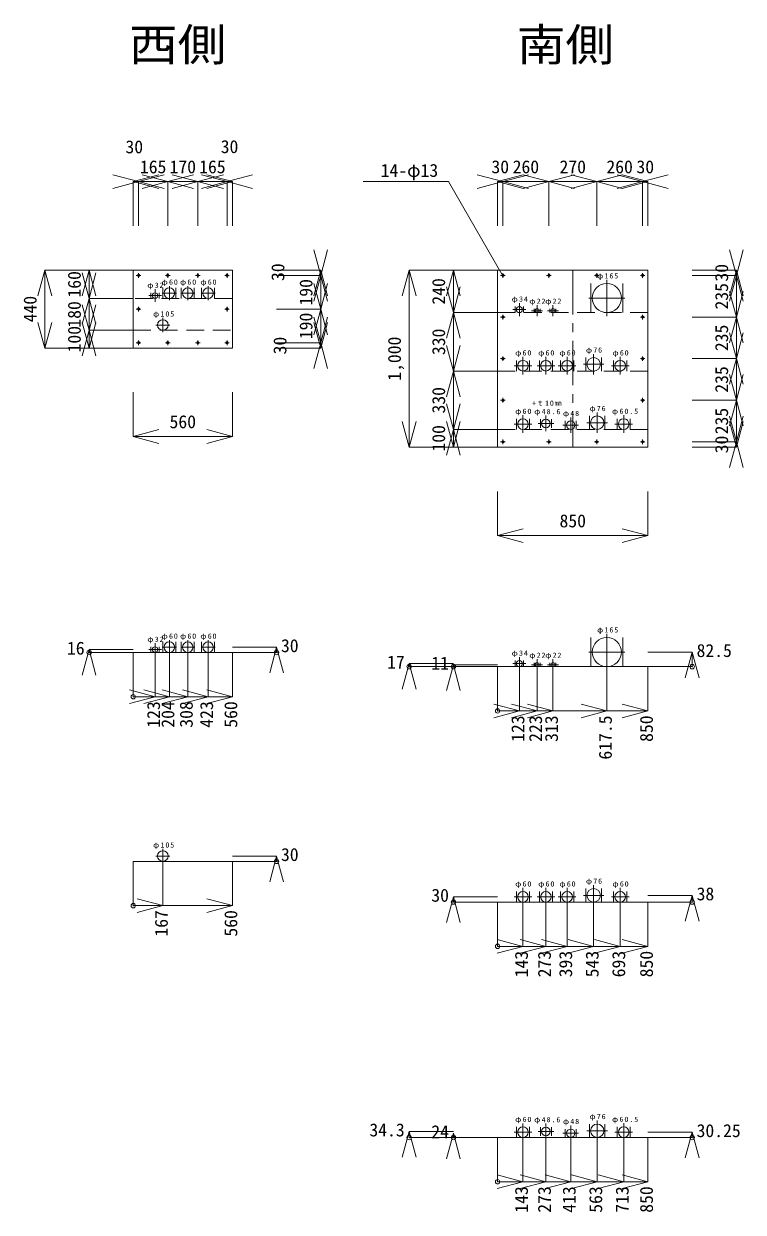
# Model space of a CAD drawing. Units: millimetres at full size, sheet at 1:50. Extents: x -29943 to 12787, y -4404 to 10657.
# Drawn here: x -15486 to -11418, y -3242 to 3471 of the extents above; entities that cross this region are included whole.
import ezdxf
from ezdxf.enums import TextEntityAlignment as Align

# ---------------------------------------------------------------- set-up
doc = ezdxf.new("R2010")
doc.units = ezdxf.units.MM
doc.header["$LTSCALE"] = 50
doc.header["$PDMODE"] = 32
doc.header["$PDSIZE"] = 25
doc.linetypes.add('CHAIN1', pattern=[8, 5, -1, 1, -1])
doc.linetypes.add('DASHED2', pattern=[3, 2, -1])
for name, color, linetype, lineweight in [('0-4_パイプ', 7, 'Continuous', 9), ('0-7_PVC\u3000PL', 4, 'CHAIN1', 9), ('0-D_PS寸法', 4, 'Continuous', 9), ('0-F_文字', 7, 'Continuous', 9)]:
    doc.layers.add(name, color=color, linetype=linetype, lineweight=lineweight)
doc.styles.add('ＭＳ ゴシック', font='')
doc.styles.get('ＭＳ ゴシック').set_extended_font_data('MS Gothic')

msp = doc.modelspace()

# ---------------------------------------------------------------- linework, layer by layer
at = {"layer": '0-4_パイプ', "color": 4, "linetype": 'CHAIN1'}
for p, q in [((-12189.46, 2024.55), (-12189.46, 1819.55)), ((-14743.96, 1971.55), (-14743.96, 1899.55)), ((-14622.96, 1949.55), (-14702.96, 1949.55)), ((-14662.96, 1989.55), (-14662.96, 1909.55)), ((-14518.96, 1949.55), (-14598.96, 1949.55)), ((-14558.96, 1989.55), (-14558.96, 1909.55)), ((-14403.96, 1949.55), (-14483.96, 1949.55)), ((-14443.96, 1989.55), (-14443.96, 1909.55)), ((-14779.96, 1935.55), (-14707.96, 1935.55)), ((-12683.96, 1893.55), (-12683.96, 1819.55)), ((-12583.96, 1881.55), (-12583.96, 1819.55)), ((-12493.96, 1881.55), (-12493.96, 1819.55)), ((-12291.96, 1922.05), (-12086.96, 1922.05)), ((-12720.96, 1856.55), (-12646.96, 1856.55)), ((-12614.96, 1850.55), (-12552.96, 1850.55)), ((-12524.96, 1850.55), (-12462.96, 1850.55)), ((-14659.96, 1769.55), (-14739.96, 1769.55)), ((-14699.96, 1809.55), (-14699.96, 1729.55)), ((-12663.96, 1589.55), (-12663.96, 1489.55)), ((-12533.96, 1589.55), (-12533.96, 1489.55)), ((-12413.96, 1589.55), (-12413.96, 1489.55)), ((-12321.96, 1547.55), (-12205.96, 1547.55)), ((-12263.96, 1605.55), (-12263.96, 1489.55)), ((-12113.96, 1589.55), (-12113.96, 1489.55)), ((-12713.96, 1539.55), (-12613.96, 1539.55)), ((-12583.96, 1539.55), (-12483.96, 1539.55)), ((-12463.96, 1539.55), (-12363.96, 1539.55)), ((-12163.96, 1539.55), (-12063.96, 1539.55)), ((-12713.96, 1209.55), (-12613.96, 1209.55)), ((-12663.96, 1259.55), (-12663.96, 1159.55)), ((-12577.96, 1213.85), (-12489.96, 1213.85)), ((-12533.96, 1257.85), (-12533.96, 1169.85)), ((-12393.96, 1247.55), (-12393.96, 1159.55)), ((-12301.96, 1217.55), (-12185.96, 1217.55)), ((-12243.96, 1275.55), (-12243.96, 1159.55)), ((-12143.96, 1209.8), (-12043.96, 1209.8)), ((-12093.96, 1259.8), (-12093.96, 1159.8)), ((-12437.96, 1203.55), (-12349.96, 1203.55)), ((-12189.46, 24.55), (-12189.46, -180.45)), ((-14779.96, -64.45), (-14707.96, -64.45)), ((-14743.96, -28.45), (-14743.96, -100.45)), ((-14622.96, -50.45), (-14702.96, -50.45)), ((-14662.96, -10.45), (-14662.96, -90.45)), ((-14518.96, -50.45), (-14598.96, -50.45)), ((-14558.96, -10.45), (-14558.96, -90.45)), ((-14403.96, -50.45), (-14483.96, -50.45)), ((-14443.96, -10.45), (-14443.96, -90.45)), ((-12683.96, -106.45), (-12683.96, -180.45)), ((-12583.96, -118.45), (-12583.96, -180.45)), ((-12493.96, -118.45), (-12493.96, -180.45)), ((-12291.96, -77.95), (-12086.96, -77.95)), ((-12720.96, -143.45), (-12646.96, -143.45)), ((-12614.96, -149.45), (-12552.96, -149.45)), ((-12524.96, -149.45), (-12462.96, -149.45)), ((-14699.96, -1190.45), (-14699.96, -1270.45)), ((-14659.96, -1230.45), (-14739.96, -1230.45)), ((-12263.96, -1394.45), (-12263.96, -1510.45)), ((-12713.96, -1460.45), (-12613.96, -1460.45)), ((-12663.96, -1410.45), (-12663.96, -1510.45)), ((-12583.96, -1460.45), (-12483.96, -1460.45)), ((-12533.96, -1410.45), (-12533.96, -1510.45)), ((-12463.96, -1460.45), (-12363.96, -1460.45)), ((-12413.96, -1410.45), (-12413.96, -1510.45)), ((-12321.96, -1452.45), (-12205.96, -1452.45)), ((-12163.96, -1460.45), (-12063.96, -1460.45)), ((-12113.96, -1410.45), (-12113.96, -1510.45)), ((-12663.96, -2740.45), (-12663.96, -2840.45)), ((-12533.96, -2742.15), (-12533.96, -2830.15)), ((-12393.96, -2752.45), (-12393.96, -2840.45)), ((-12243.96, -2724.45), (-12243.96, -2840.45)), ((-12093.96, -2740.2), (-12093.96, -2840.2)), ((-12713.96, -2790.45), (-12613.96, -2790.45)), ((-12577.96, -2786.15), (-12489.96, -2786.15)), ((-12437.96, -2796.45), (-12349.96, -2796.45)), ((-12301.96, -2782.45), (-12185.96, -2782.45)), ((-12143.96, -2790.2), (-12043.96, -2790.2))]:
    msp.add_line(p, q, dxfattribs=at)
at = {"layer": '0-4_パイプ'}
for p, q in [((-14766.96, 1951.55), (-14766.96, 1919.55)), ((-14720.96, 1951.55), (-14720.96, 1919.55)), ((-14699.96, 1979.55), (-14699.96, 1919.55)), ((-14625.96, 1979.55), (-14625.96, 1919.55)), ((-14595.96, 1979.55), (-14595.96, 1919.55)), ((-14521.96, 1979.55), (-14521.96, 1919.55)), ((-14480.96, 1979.55), (-14480.96, 1919.55)), ((-14406.96, 1979.55), (-14406.96, 1919.55)), ((-12279.46, 2004.55), (-12279.46, 1839.55)), ((-12099.46, 2004.55), (-12099.46, 1839.55)), ((-12706.96, 1873.55), (-12706.96, 1839.55)), ((-12660.96, 1873.55), (-12660.96, 1839.55)), ((-12600.96, 1861.55), (-12600.96, 1839.55)), ((-12566.96, 1861.55), (-12566.96, 1839.55)), ((-12510.96, 1861.55), (-12510.96, 1839.55)), ((-12476.96, 1861.55), (-12476.96, 1839.55)), ((-12700.96, 1569.55), (-12700.96, 1509.55)), ((-12626.96, 1569.55), (-12626.96, 1509.55)), ((-12570.96, 1569.55), (-12570.96, 1509.55)), ((-12496.96, 1569.55), (-12496.96, 1509.55)), ((-12450.96, 1569.55), (-12450.96, 1509.55)), ((-12376.96, 1569.55), (-12376.96, 1509.55)), ((-12307.96, 1585.55), (-12307.96, 1509.55)), ((-12219.96, 1585.55), (-12219.96, 1509.55)), ((-12150.96, 1569.55), (-12150.96, 1509.55)), ((-12076.96, 1569.55), (-12076.96, 1509.55)), ((-12700.96, 1239.55), (-12700.96, 1179.55)), ((-12626.96, 1239.55), (-12626.96, 1179.55)), ((-12564.96, 1237.85), (-12564.96, 1189.55)), ((-12502.96, 1237.85), (-12502.96, 1189.55)), ((-12424.96, 1227.55), (-12424.96, 1179.55)), ((-12362.96, 1227.55), (-12362.96, 1179.55)), ((-12287.96, 1255.55), (-12287.96, 1179.55)), ((-12199.96, 1255.55), (-12199.96, 1179.55)), ((-12130.96, 1239.8), (-12130.96, 1179.55)), ((-12056.96, 1239.8), (-12056.96, 1179.55)), ((-12279.46, 4.55), (-12279.46, -160.45)), ((-12099.46, 4.55), (-12099.46, -160.45)), ((-14766.96, -48.45), (-14766.96, -80.45)), ((-14720.96, -48.45), (-14720.96, -80.45)), ((-14699.96, -20.45), (-14699.96, -80.45)), ((-14625.96, -20.45), (-14625.96, -80.45)), ((-14595.96, -20.45), (-14595.96, -80.45)), ((-14521.96, -20.45), (-14521.96, -80.45)), ((-14480.96, -20.45), (-14480.96, -80.45)), ((-14406.96, -20.45), (-14406.96, -80.45)), ((-12706.96, -126.45), (-12706.96, -160.45)), ((-12660.96, -126.45), (-12660.96, -160.45)), ((-12600.96, -138.45), (-12600.96, -160.45)), ((-12566.96, -138.45), (-12566.96, -160.45)), ((-12510.96, -138.45), (-12510.96, -160.45)), ((-12476.96, -138.45), (-12476.96, -160.45)), ((-12700.96, -1430.45), (-12700.96, -1490.45)), ((-12626.96, -1430.45), (-12626.96, -1490.45)), ((-12570.96, -1430.45), (-12570.96, -1490.45)), ((-12496.96, -1430.45), (-12496.96, -1490.45)), ((-12450.96, -1430.45), (-12450.96, -1490.45)), ((-12376.96, -1430.45), (-12376.96, -1490.45)), ((-12307.96, -1414.45), (-12307.96, -1490.45)), ((-12219.96, -1414.45), (-12219.96, -1490.45)), ((-12150.96, -1430.45), (-12150.96, -1490.45)), ((-12076.96, -1430.45), (-12076.96, -1490.45)), ((-12287.96, -2744.45), (-12287.96, -2820.45)), ((-12199.96, -2744.45), (-12199.96, -2820.45)), ((-12700.96, -2760.45), (-12700.96, -2820.45)), ((-12626.96, -2760.45), (-12626.96, -2820.45)), ((-12564.96, -2762.15), (-12564.96, -2810.45)), ((-12502.96, -2762.15), (-12502.96, -2810.45)), ((-12424.96, -2772.45), (-12424.96, -2820.45)), ((-12362.96, -2772.45), (-12362.96, -2820.45)), ((-12130.96, -2760.2), (-12130.96, -2820.45)), ((-12056.96, -2760.2), (-12056.96, -2820.45))]:
    msp.add_line(p, q, dxfattribs=at)
at = {"layer": '0-4_パイプ', "color": 3}
for centre, radius in [((-14743.96, 1935.55), 16), ((-14662.96, 1949.55), 30), ((-14558.96, 1949.55), 30), ((-14443.96, 1949.55), 30), ((-12189.46, 1922.05), 82.5), ((-12683.96, 1856.55), 17), ((-12583.96, 1850.55), 11), ((-12493.96, 1850.55), 11), ((-14699.96, 1769.55), 30), ((-12663.96, 1539.55), 30), ((-12533.96, 1539.55), 30), ((-12413.96, 1539.55), 30), ((-12263.96, 1547.55), 38), ((-12113.96, 1539.55), 30), ((-12663.96, 1209.55), 30), ((-12533.96, 1213.85), 24.3), ((-12393.96, 1203.55), 24), ((-12243.96, 1217.55), 38), ((-12093.96, 1209.8), 30.25), ((-12189.46, -77.95), 82.5), ((-14743.96, -64.45), 16), ((-14662.96, -50.45), 30), ((-14558.96, -50.45), 30), ((-14443.96, -50.45), 30), ((-12683.96, -143.45), 17), ((-12583.96, -149.45), 11), ((-12493.96, -149.45), 11), ((-14699.96, -1230.45), 30), ((-12663.96, -1460.45), 30), ((-12533.96, -1460.45), 30), ((-12413.96, -1460.45), 30), ((-12263.96, -1452.45), 38), ((-12113.96, -1460.45), 30), ((-12243.96, -2782.45), 38), ((-12663.96, -2790.45), 30), ((-12533.96, -2786.15), 24.3), ((-12393.96, -2796.45), 24), ((-12093.96, -2790.2), 30.25)]:
    msp.add_circle(centre, radius, dxfattribs=at)
at = {"layer": '0-7_PVC\u3000PL', "color": 3, "linetype": 'Continuous'}
for p, q in [((-14306.96, 2079.55), (-14866.96, 2079.55)), ((-14306.96, 2079.55), (-14306.96, 1639.55)), ((-12806.96, 2079.55), (-12806.96, 1079.55)), ((-12806.96, 2079.55), (-11956.96, 2079.55)), ((-11956.96, 1079.55), (-11956.96, 2079.55)), ((-12806.96, 1079.55), (-11956.96, 1079.55))]:
    msp.add_line(p, q, dxfattribs=at)
at = {"layer": '0-7_PVC\u3000PL'}
for p, q in [((-14849.96, 2049.55), (-14823.96, 2049.55)), ((-14836.96, 2062.55), (-14836.96, 2036.55)), ((-14684.96, 2049.55), (-14658.96, 2049.55)), ((-14671.96, 2062.55), (-14671.96, 2036.55)), ((-14488.96, 2049.55), (-14514.96, 2049.55)), ((-14501.96, 2062.55), (-14501.96, 2036.55)), ((-14323.96, 2049.55), (-14349.96, 2049.55)), ((-14336.96, 2062.55), (-14336.96, 2036.55)), ((-12789.96, 2049.55), (-12763.96, 2049.55)), ((-12776.96, 2062.55), (-12776.96, 2036.55)), ((-12529.96, 2049.55), (-12503.96, 2049.55)), ((-12516.96, 2062.55), (-12516.96, 2036.55)), ((-12233.96, 2049.55), (-12259.96, 2049.55)), ((-12246.96, 2062.55), (-12246.96, 2036.55)), ((-11973.96, 2049.55), (-11999.96, 2049.55)), ((-11986.96, 2062.55), (-11986.96, 2036.55)), ((-14849.96, 1859.55), (-14823.96, 1859.55)), ((-14836.96, 1846.55), (-14836.96, 1872.55)), ((-14323.96, 1859.55), (-14349.96, 1859.55)), ((-14336.96, 1846.55), (-14336.96, 1872.55)), ((-12789.96, 1814.55), (-12763.96, 1814.55)), ((-12776.96, 1827.55), (-12776.96, 1801.55)), ((-11973.96, 1814.55), (-11999.96, 1814.55)), ((-11986.96, 1827.55), (-11986.96, 1801.55)), ((-14836.96, 1656.55), (-14836.96, 1682.55)), ((-14671.96, 1656.55), (-14671.96, 1682.55)), ((-14501.96, 1656.55), (-14501.96, 1682.55)), ((-14336.96, 1656.55), (-14336.96, 1682.55)), ((-14849.96, 1669.55), (-14823.96, 1669.55)), ((-14684.96, 1669.55), (-14658.96, 1669.55)), ((-14488.96, 1669.55), (-14514.96, 1669.55)), ((-14323.96, 1669.55), (-14349.96, 1669.55)), ((-12789.96, 1579.55), (-12763.96, 1579.55)), ((-12776.96, 1592.55), (-12776.96, 1566.55)), ((-11973.96, 1579.55), (-11999.96, 1579.55)), ((-11986.96, 1592.55), (-11986.96, 1566.55)), ((-12789.96, 1344.55), (-12763.96, 1344.55)), ((-12776.96, 1357.55), (-12776.96, 1331.55)), ((-11973.96, 1344.55), (-11999.96, 1344.55)), ((-11986.96, 1357.55), (-11986.96, 1331.55)), ((-12789.96, 1109.55), (-12763.96, 1109.55)), ((-12776.96, 1096.55), (-12776.96, 1122.55)), ((-12529.96, 1109.55), (-12503.96, 1109.55)), ((-12516.96, 1096.55), (-12516.96, 1122.55)), ((-12233.96, 1109.55), (-12259.96, 1109.55)), ((-12246.96, 1096.55), (-12246.96, 1122.55)), ((-11973.96, 1109.55), (-11999.96, 1109.55)), ((-11986.96, 1096.55), (-11986.96, 1122.55))]:
    msp.add_line(p, q, dxfattribs=at)
at = {"layer": '0-7_PVC\u3000PL', "color": 3, "linetype": 'DASHED2'}
for p, q in [((-14306.96, 1919.55), (-14866.96, 1919.55)), ((-12806.96, 1839.55), (-11956.96, 1839.55)), ((-14866.96, 1739.55), (-14306.96, 1739.55)), ((-12806.96, 1509.55), (-11956.96, 1509.55)), ((-12806.96, 1179.55), (-11956.96, 1179.55))]:
    msp.add_line(p, q, dxfattribs=at)
at = {"layer": '0-7_PVC\u3000PL', "color": 7, "linetype": 'Continuous'}
for p, q in [((-14866.96, -80.45), (-14306.96, -80.45)), ((-12806.96, -160.45), (-11956.96, -160.45)), ((-14866.96, -1260.45), (-14306.96, -1260.45)), ((-12806.96, -1490.45), (-11956.96, -1490.45)), ((-12806.96, -2820.45), (-11956.96, -2820.45))]:
    msp.add_line(p, q, dxfattribs=at)
at = {"layer": '0-7_PVC\u3000PL', "color": 3, "linetype": 'Continuous'}
msp.add_lwpolyline([(-14866.96, 2079.55), (-14866.96, 1639.55), (-14306.96, 1639.55)], dxfattribs=at)
for centre in [(-14836.96, 2049.55), (-14671.96, 2049.55), (-14501.96, 2049.55), (-14336.96, 2049.55), (-12776.96, 2049.55), (-12516.96, 2049.55), (-12246.96, 2049.55), (-11986.96, 2049.55), (-14836.96, 1859.55), (-14336.96, 1859.55), (-12776.96, 1814.55), (-11986.96, 1814.55), (-14836.96, 1669.55), (-14671.96, 1669.55), (-14501.96, 1669.55), (-14336.96, 1669.55), (-12776.96, 1579.55), (-11986.96, 1579.55), (-12776.96, 1344.55), (-11986.96, 1344.55), (-12776.96, 1109.55), (-12516.96, 1109.55), (-12246.96, 1109.55), (-11986.96, 1109.55)]:
    msp.add_circle(centre, 6.5, dxfattribs=at)
at = {"layer": '0-D_PS寸法'}
for p, q in [((-14836.96, 2579.55), (-14981.85, 2618.37)), ((-14866.96, 2579.55), (-14722.07, 2618.37)), ((-14836.96, 2579.55), (-14692.07, 2618.37)), ((-14671.96, 2579.55), (-14816.85, 2618.37)), ((-14671.96, 2579.55), (-14527.07, 2618.37)), ((-14501.96, 2579.55), (-14646.85, 2618.37)), ((-14501.96, 2579.55), (-14357.07, 2618.37)), ((-14336.96, 2579.55), (-14481.85, 2618.37)), ((-14306.96, 2579.55), (-14451.85, 2618.37)), ((-14336.96, 2579.55), (-14192.07, 2618.37)), ((-12776.96, 2579.55), (-12921.85, 2618.37)), ((-12806.96, 2579.55), (-12662.07, 2618.37)), ((-12776.96, 2579.55), (-12632.07, 2618.37)), ((-12516.96, 2579.55), (-12661.85, 2618.37)), ((-12516.96, 2579.55), (-12372.07, 2618.37)), ((-12246.96, 2579.55), (-12391.85, 2618.37)), ((-12246.96, 2579.55), (-12102.07, 2618.37)), ((-11986.96, 2579.55), (-12131.85, 2618.37)), ((-11956.96, 2579.55), (-12101.85, 2618.37)), ((-11986.96, 2579.55), (-11842.07, 2618.37)), ((-14836.96, 2579.55), (-14981.85, 2540.73)), ((-14866.96, 2579.55), (-14836.96, 2579.55)), ((-14866.96, 2579.55), (-14722.07, 2540.73)), ((-14866.96, 2579.55), (-14866.96, 2329.55)), ((-14836.96, 2579.55), (-14836.96, 2329.55)), ((-14836.96, 2579.55), (-14671.96, 2579.55)), ((-14836.96, 2579.55), (-14692.07, 2540.73)), ((-14671.96, 2579.55), (-14816.85, 2540.73)), ((-14671.96, 2579.55), (-14671.96, 2329.55)), ((-14671.96, 2579.55), (-14501.96, 2579.55)), ((-14671.96, 2579.55), (-14527.07, 2540.73)), ((-14501.96, 2579.55), (-14646.85, 2540.73)), ((-14501.96, 2579.55), (-14501.96, 2329.55)), ((-14501.96, 2579.55), (-14336.96, 2579.55)), ((-14501.96, 2579.55), (-14357.07, 2540.73)), ((-14336.96, 2579.55), (-14481.85, 2540.73)), ((-14306.96, 2579.55), (-14451.85, 2540.73)), ((-14336.96, 2579.55), (-14336.96, 2329.55)), ((-14336.96, 2579.55), (-14306.96, 2579.55)), ((-14336.96, 2579.55), (-14192.07, 2540.73)), ((-14306.96, 2579.55), (-14306.96, 2329.55)), ((-13084.35, 2579.55), (-13567.2, 2579.55)), ((-12782.25, 2056.3), (-13084.35, 2579.55)), ((-12776.96, 2579.55), (-12921.85, 2540.73)), ((-12806.96, 2579.55), (-12776.96, 2579.55)), ((-12806.96, 2579.55), (-12662.07, 2540.73)), ((-12806.96, 2579.55), (-12806.96, 2329.55)), ((-12776.96, 2579.55), (-12776.96, 2329.55)), ((-12776.96, 2579.55), (-12516.96, 2579.55)), ((-12776.96, 2579.55), (-12632.07, 2540.73)), ((-12516.96, 2579.55), (-12661.85, 2540.73)), ((-12516.96, 2579.55), (-12516.96, 2329.55)), ((-12516.96, 2579.55), (-12246.96, 2579.55)), ((-12516.96, 2579.55), (-12372.07, 2540.73)), ((-12246.96, 2579.55), (-12391.85, 2540.73)), ((-12246.96, 2579.55), (-12246.96, 2329.55)), ((-12246.96, 2579.55), (-11986.96, 2579.55)), ((-12246.96, 2579.55), (-12102.07, 2540.73)), ((-11986.96, 2579.55), (-12131.85, 2540.73)), ((-11956.96, 2579.55), (-12101.85, 2540.73)), ((-11986.96, 2579.55), (-11986.96, 2329.55)), ((-11986.96, 2579.55), (-11956.96, 2579.55)), ((-11986.96, 2579.55), (-11842.07, 2540.73)), ((-11956.96, 2579.55), (-11956.96, 2329.55)), ((-13806.96, 2049.55), (-13845.79, 2194.44)), ((-13806.96, 2049.55), (-13768.14, 2194.44)), ((-11456.96, 2049.55), (-11495.79, 2194.44)), ((-11456.96, 2049.55), (-11418.14, 2194.44)), ((-15366.96, 2079.55), (-15405.79, 1934.66)), ((-15366.96, 1639.55), (-15366.96, 2079.55)), ((-15366.96, 2079.55), (-15328.14, 1934.66)), ((-15366.96, 2079.55), (-15116.96, 2079.55)), ((-15116.96, 2079.55), (-15155.79, 1934.66)), ((-15116.96, 1919.55), (-15155.79, 2064.44)), ((-15116.96, 1919.55), (-15116.96, 2079.55)), ((-15116.96, 2079.55), (-15078.14, 1934.66)), ((-15116.96, 2079.55), (-14866.96, 2079.55)), ((-15116.96, 1919.55), (-15078.14, 2064.44)), ((-13806.96, 2079.55), (-14056.96, 2079.55)), ((-13806.96, 2049.55), (-14056.96, 2049.55)), ((-13806.96, 2079.55), (-13845.79, 1934.66)), ((-13806.96, 2049.55), (-13845.79, 1904.66)), ((-13806.96, 2049.55), (-13806.96, 2079.55)), ((-13806.96, 2079.55), (-13768.14, 1934.66)), ((-13806.96, 1859.55), (-13806.96, 2049.55)), ((-13806.96, 2049.55), (-13768.14, 1904.66)), ((-13306.96, 2079.55), (-13345.79, 1934.66)), ((-13306.96, 2079.55), (-13306.96, 1079.55)), ((-13306.96, 2079.55), (-13268.14, 1934.66)), ((-13306.96, 2079.55), (-13056.96, 2079.55)), ((-13056.96, 2079.55), (-13095.79, 1934.66)), ((-13056.96, 1839.55), (-13056.96, 2079.55)), ((-13056.96, 2079.55), (-13018.14, 1934.66)), ((-13056.96, 2079.55), (-12806.96, 2079.55)), ((-11456.96, 2079.55), (-11706.96, 2079.55)), ((-11456.96, 2049.55), (-11706.96, 2049.55)), ((-11456.96, 2079.55), (-11495.79, 1934.66)), ((-11456.96, 2049.55), (-11495.79, 1904.66)), ((-11456.96, 2049.55), (-11456.96, 2079.55)), ((-11456.96, 2079.55), (-11418.14, 1934.66)), ((-11456.96, 1814.55), (-11456.96, 2049.55)), ((-11456.96, 2049.55), (-11418.14, 1904.66)), ((-13806.96, 1859.55), (-13845.79, 2004.44)), ((-13806.96, 1859.55), (-13768.14, 2004.44)), ((-13056.96, 1839.55), (-13095.79, 1984.44)), ((-13056.96, 1839.55), (-13018.14, 1984.44)), ((-11456.96, 1814.55), (-11495.79, 1959.44)), ((-11456.96, 1814.55), (-11418.14, 1959.44)), ((-15116.96, 1919.55), (-15155.79, 1774.66)), ((-15116.96, 1739.55), (-15155.79, 1884.44)), ((-15116.96, 1739.55), (-15116.96, 1919.55)), ((-15116.96, 1919.55), (-15078.14, 1774.66)), ((-15116.96, 1919.55), (-14866.96, 1919.55)), ((-15116.96, 1739.55), (-15078.14, 1884.44)), ((-13806.96, 1859.55), (-14056.96, 1859.55)), ((-13806.96, 1859.55), (-13845.79, 1714.66)), ((-13806.96, 1669.55), (-13845.79, 1814.44)), ((-13806.96, 1669.55), (-13806.96, 1859.55)), ((-13806.96, 1859.55), (-13768.14, 1714.66)), ((-13806.96, 1669.55), (-13768.14, 1814.44)), ((-13056.96, 1839.55), (-13095.79, 1694.66)), ((-13056.96, 1509.55), (-13056.96, 1839.55)), ((-13056.96, 1839.55), (-13018.14, 1694.66)), ((-13056.96, 1839.55), (-12806.96, 1839.55)), ((-11456.96, 1814.55), (-11706.96, 1814.55)), ((-11456.96, 1814.55), (-11495.79, 1669.66)), ((-11456.96, 1579.55), (-11456.96, 1814.55)), ((-11456.96, 1814.55), (-11418.14, 1669.66)), ((-15366.96, 1639.55), (-15405.79, 1784.44)), ((-15366.96, 1639.55), (-15328.14, 1784.44)), ((-15116.96, 1639.55), (-15155.79, 1784.44)), ((-15116.96, 1639.55), (-15078.14, 1784.44)), ((-13806.96, 1639.55), (-13845.79, 1784.44)), ((-13806.96, 1639.55), (-13768.14, 1784.44)), ((-15116.96, 1739.55), (-15155.79, 1594.66)), ((-15116.96, 1639.55), (-15116.96, 1739.55)), ((-15116.96, 1739.55), (-15078.14, 1594.66)), ((-15116.96, 1739.55), (-14866.96, 1739.55)), ((-11456.96, 1579.55), (-11495.79, 1724.44)), ((-11456.96, 1579.55), (-11418.14, 1724.44)), ((-15366.96, 1639.55), (-15116.96, 1639.55)), ((-15116.96, 1639.55), (-14866.96, 1639.55)), ((-13806.96, 1669.55), (-14056.96, 1669.55)), ((-13806.96, 1639.55), (-14056.96, 1639.55)), ((-13806.96, 1669.55), (-13845.79, 1524.66)), ((-13806.96, 1639.55), (-13806.96, 1669.55)), ((-13806.96, 1669.55), (-13768.14, 1524.66)), ((-13056.96, 1509.55), (-13095.79, 1654.44)), ((-13056.96, 1509.55), (-13018.14, 1654.44)), ((-11456.96, 1579.55), (-11706.96, 1579.55)), ((-11456.96, 1579.55), (-11495.79, 1434.66)), ((-11456.96, 1344.55), (-11456.96, 1579.55)), ((-11456.96, 1579.55), (-11418.14, 1434.66)), ((-13056.96, 1509.55), (-13095.79, 1364.66)), ((-13056.96, 1179.55), (-13056.96, 1509.55)), ((-13056.96, 1509.55), (-13018.14, 1364.66)), ((-13056.96, 1509.55), (-12806.96, 1509.55)), ((-11456.96, 1344.55), (-11495.79, 1489.44)), ((-11456.96, 1344.55), (-11418.14, 1489.44)), ((-14866.96, 1139.55), (-14866.96, 1389.55)), ((-14306.96, 1139.55), (-14306.96, 1389.55)), ((-11456.96, 1344.55), (-11706.96, 1344.55)), ((-11456.96, 1344.55), (-11495.79, 1199.66)), ((-11456.96, 1109.55), (-11456.96, 1344.55)), ((-11456.96, 1344.55), (-11418.14, 1199.66)), ((-13056.96, 1179.55), (-13095.79, 1324.44)), ((-13056.96, 1179.55), (-13018.14, 1324.44)), ((-13306.96, 1079.55), (-13345.79, 1224.44)), ((-13306.96, 1079.55), (-13268.14, 1224.44)), ((-13056.96, 1079.55), (-13095.79, 1224.44)), ((-13056.96, 1079.55), (-13018.14, 1224.44)), ((-11456.96, 1109.55), (-11495.79, 1254.44)), ((-11456.96, 1079.55), (-11495.79, 1224.44)), ((-11456.96, 1109.55), (-11418.14, 1254.44)), ((-11456.96, 1079.55), (-11418.14, 1224.44)), ((-14866.96, 1139.55), (-14722.07, 1178.37)), ((-14306.96, 1139.55), (-14451.85, 1178.37)), ((-13056.96, 1179.55), (-13095.79, 1034.66)), ((-13056.96, 1079.55), (-13056.96, 1179.55)), ((-13056.96, 1179.55), (-13018.14, 1034.66)), ((-13056.96, 1179.55), (-12806.96, 1179.55)), ((-14866.96, 1139.55), (-14306.96, 1139.55)), ((-14866.96, 1139.55), (-14722.07, 1100.73)), ((-14306.96, 1139.55), (-14451.85, 1100.73)), ((-13306.96, 1079.55), (-13056.96, 1079.55)), ((-13056.96, 1079.55), (-12806.96, 1079.55)), ((-11456.96, 1109.55), (-11706.96, 1109.55)), ((-11456.96, 1079.55), (-11706.96, 1079.55)), ((-11456.96, 1109.55), (-11495.79, 964.66)), ((-11456.96, 1079.55), (-11456.96, 1109.55)), ((-11456.96, 1109.55), (-11418.14, 964.66)), ((-12806.96, 579.55), (-12806.96, 829.55)), ((-11956.96, 579.55), (-11956.96, 829.55)), ((-12806.96, 579.55), (-12662.07, 618.37)), ((-11956.96, 579.55), (-12101.85, 618.37)), ((-12806.96, 579.55), (-11956.96, 579.55)), ((-12806.96, 579.55), (-12662.07, 540.73)), ((-11956.96, 579.55), (-12101.85, 540.73)), ((-15116.96, -64.45), (-15155.79, -209.34)), ((-15116.96, -80.45), (-15116.96, -64.45)), ((-15116.96, -64.45), (-15078.14, -209.34)), ((-15116.96, -64.45), (-14866.96, -64.45)), ((-14056.96, -50.45), (-14306.96, -50.45)), ((-14056.96, -50.45), (-14095.79, -195.34)), ((-14056.96, -80.45), (-14056.96, -50.45)), ((-14056.96, -50.45), (-14018.14, -195.34)), ((-15116.96, -80.45), (-14866.96, -80.45)), ((-14866.96, -330.45), (-14866.96, -80.45)), ((-14743.96, -330.45), (-14743.96, -80.45)), ((-14662.96, -330.45), (-14662.96, -80.45)), ((-14558.96, -330.45), (-14558.96, -80.45)), ((-14443.96, -330.45), (-14443.96, -80.45)), ((-14306.96, -330.45), (-14306.96, -80.45)), ((-14056.96, -80.45), (-14306.96, -80.45)), ((-11706.96, -77.95), (-11956.96, -77.95)), ((-11706.96, -77.95), (-11745.79, -222.84)), ((-11706.96, -160.45), (-11706.96, -77.95)), ((-11706.96, -77.95), (-11668.14, -222.84)), ((-13306.96, -143.45), (-13345.79, -288.34)), ((-13306.96, -160.45), (-13306.96, -143.45)), ((-13306.96, -143.45), (-13268.14, -288.34)), ((-13306.96, -143.45), (-13056.96, -143.45)), ((-13306.96, -160.45), (-13056.96, -160.45)), ((-13056.96, -149.45), (-13095.79, -294.34)), ((-13056.96, -160.45), (-13056.96, -149.45)), ((-13056.96, -149.45), (-13018.14, -294.34)), ((-13056.96, -149.45), (-12806.96, -149.45)), ((-13056.96, -160.45), (-12806.96, -160.45)), ((-12806.96, -410.45), (-12806.96, -160.45)), ((-12683.96, -410.45), (-12683.96, -160.45)), ((-12583.96, -410.45), (-12583.96, -160.45)), ((-12493.96, -410.45), (-12493.96, -160.45)), ((-12189.46, -410.45), (-12189.46, -160.45)), ((-11956.96, -410.45), (-11956.96, -160.45)), ((-11706.96, -160.45), (-11956.96, -160.45)), ((-14743.96, -330.45), (-14888.85, -291.63)), ((-14743.96, -330.45), (-14888.85, -369.27)), ((-14866.96, -330.45), (-14743.96, -330.45)), ((-14662.96, -330.45), (-14807.85, -291.63)), ((-14558.96, -330.45), (-14703.85, -291.63)), ((-14443.96, -330.45), (-14588.85, -291.63)), ((-14306.96, -330.45), (-14451.85, -291.63)), ((-12683.96, -410.45), (-12828.85, -371.63)), ((-12583.96, -410.45), (-12728.85, -371.63)), ((-12493.96, -410.45), (-12638.85, -371.63)), ((-12189.46, -410.45), (-12334.35, -371.63)), ((-11956.96, -410.45), (-12101.85, -371.63)), ((-12683.96, -410.45), (-12828.85, -449.27)), ((-12806.96, -410.45), (-12683.96, -410.45)), ((-14866.96, -1510.45), (-14866.96, -1260.45)), ((-14699.96, -1510.45), (-14699.96, -1260.45)), ((-14056.96, -1230.45), (-14306.96, -1230.45)), ((-14306.96, -1510.45), (-14306.96, -1260.45)), ((-14056.96, -1260.45), (-14306.96, -1260.45)), ((-14056.96, -1230.45), (-14095.79, -1375.34)), ((-14056.96, -1260.45), (-14056.96, -1230.45)), ((-14056.96, -1230.45), (-14018.14, -1375.34)), ((-14699.96, -1510.45), (-14844.85, -1471.63)), ((-14306.96, -1510.45), (-14451.85, -1471.63)), ((-13056.96, -1460.45), (-13095.79, -1605.34)), ((-13056.96, -1490.45), (-13056.96, -1460.45)), ((-13056.96, -1460.45), (-13018.14, -1605.34)), ((-13056.96, -1460.45), (-12806.96, -1460.45)), ((-11706.96, -1452.45), (-11956.96, -1452.45)), ((-11706.96, -1452.45), (-11745.79, -1597.34)), ((-11706.96, -1490.45), (-11706.96, -1452.45)), ((-11706.96, -1452.45), (-11668.14, -1597.34)), ((-14866.96, -1510.45), (-14699.96, -1510.45)), ((-14699.96, -1510.45), (-14844.85, -1549.27)), ((-13056.96, -1490.45), (-12806.96, -1490.45)), ((-12806.96, -1740.45), (-12806.96, -1490.45)), ((-12663.96, -1740.45), (-12663.96, -1490.45)), ((-12533.96, -1740.45), (-12533.96, -1490.45)), ((-12413.96, -1740.45), (-12413.96, -1490.45)), ((-12263.96, -1740.45), (-12263.96, -1490.45)), ((-12113.96, -1740.45), (-12113.96, -1490.45)), ((-11956.96, -1740.45), (-11956.96, -1490.45)), ((-11706.96, -1490.45), (-11956.96, -1490.45)), ((-12663.96, -1740.45), (-12808.85, -1701.63)), ((-12663.96, -1740.45), (-12808.85, -1779.27)), ((-12806.96, -1740.45), (-12663.96, -1740.45)), ((-12533.96, -1740.45), (-12678.85, -1701.63)), ((-12413.96, -1740.45), (-12558.85, -1701.63)), ((-12263.96, -1740.45), (-12408.85, -1701.63)), ((-12113.96, -1740.45), (-12258.85, -1701.63)), ((-11956.96, -1740.45), (-12101.85, -1701.63)), ((-13306.96, -2786.15), (-13345.79, -2931.04)), ((-13306.96, -2820.45), (-13306.96, -2786.15)), ((-13306.96, -2786.15), (-13268.14, -2931.04)), ((-13306.96, -2786.15), (-13056.96, -2786.15)), ((-13056.96, -2796.45), (-13095.79, -2941.34)), ((-13056.96, -2820.45), (-13056.96, -2796.45)), ((-13056.96, -2796.45), (-13018.14, -2941.34)), ((-11706.96, -2790.2), (-11956.96, -2790.2)), ((-11706.96, -2790.2), (-11745.79, -2935.09)), ((-11706.96, -2820.45), (-11706.96, -2790.2)), ((-11706.96, -2790.2), (-11668.14, -2935.09)), ((-13306.96, -2820.45), (-13056.96, -2820.45)), ((-13056.96, -2820.45), (-12806.96, -2820.45)), ((-12806.96, -3070.45), (-12806.96, -2820.45)), ((-12663.96, -3070.45), (-12663.96, -2820.45)), ((-12533.96, -3070.45), (-12533.96, -2820.45)), ((-12393.96, -3070.45), (-12393.96, -2820.45)), ((-12243.96, -3070.45), (-12243.96, -2820.45)), ((-12093.96, -3070.45), (-12093.96, -2820.45)), ((-11956.96, -3070.45), (-11956.96, -2820.45)), ((-11706.96, -2820.45), (-11956.96, -2820.45)), ((-12663.96, -3070.45), (-12808.85, -3031.63)), ((-12663.96, -3070.45), (-12808.85, -3109.27)), ((-12806.96, -3070.45), (-12663.96, -3070.45)), ((-12533.96, -3070.45), (-12678.85, -3031.63)), ((-12393.96, -3070.45), (-12538.85, -3031.63)), ((-12243.96, -3070.45), (-12388.85, -3031.63)), ((-12093.96, -3070.45), (-12238.85, -3031.63)), ((-11956.96, -3070.45), (-12101.85, -3031.63))]:
    msp.add_line(p, q, dxfattribs=at)
at = {"layer": '0-D_PS寸法', "linetype": 'CHAIN1'}
msp.add_line((-12381.96, 2079.55), (-12381.96, 1079.55), dxfattribs=at)
at = {"layer": '0-D_PS寸法'}
for points in [[(-14866.96, -330.45), (-14662.96, -330.45), (-14807.85, -369.27)], [(-14866.96, -330.45), (-14558.96, -330.45), (-14703.85, -369.27)], [(-14866.96, -330.45), (-14443.96, -330.45), (-14588.85, -369.27)], [(-14866.96, -330.45), (-14306.96, -330.45), (-14451.85, -369.27)], [(-12806.96, -410.45), (-12583.96, -410.45), (-12728.85, -449.27)], [(-12806.96, -410.45), (-12493.96, -410.45), (-12638.85, -449.27)], [(-12806.96, -410.45), (-12189.46, -410.45), (-12334.35, -449.27)], [(-12806.96, -410.45), (-11956.96, -410.45), (-12101.85, -449.27)], [(-14866.96, -1510.45), (-14306.96, -1510.45), (-14451.85, -1549.27)], [(-12806.96, -1740.45), (-12533.96, -1740.45), (-12678.85, -1779.27)], [(-12806.96, -1740.45), (-12413.96, -1740.45), (-12558.85, -1779.27)], [(-12806.96, -1740.45), (-12263.96, -1740.45), (-12408.85, -1779.27)], [(-12806.96, -1740.45), (-12113.96, -1740.45), (-12258.85, -1779.27)], [(-12806.96, -1740.45), (-11956.96, -1740.45), (-12101.85, -1779.27)], [(-12806.96, -3070.45), (-12533.96, -3070.45), (-12678.85, -3109.27)], [(-12806.96, -3070.45), (-12393.96, -3070.45), (-12538.85, -3109.27)], [(-12806.96, -3070.45), (-12243.96, -3070.45), (-12388.85, -3109.27)], [(-12806.96, -3070.45), (-12093.96, -3070.45), (-12238.85, -3109.27)], [(-12806.96, -3070.45), (-11956.96, -3070.45), (-12101.85, -3109.27)]]:
    msp.add_lwpolyline(points, dxfattribs=at)
for p in [(-15116.96, -80.45), (-14056.96, -80.45), (-13306.96, -160.45), (-13056.96, -160.45), (-11706.96, -160.45), (-14866.96, -330.45), (-12806.96, -410.45), (-14056.96, -1260.45), (-14866.96, -1510.45), (-13056.96, -1490.45), (-11706.96, -1490.45), (-12806.96, -1740.45), (-13306.96, -2820.45), (-13056.96, -2820.45), (-11706.96, -2820.45), (-12806.96, -3070.45)]:
    msp.add_point(p, dxfattribs=at)

# ---------------------------------------------------------------- texts
at = {"layer": '0-D_PS寸法', "style": 'ＭＳ ゴシック'}
for s, p in [('30', (-14911.21, 2717.49)), ('30', (-14372.74, 2718.66)), ('165', (-14829.46, 2604.55)), ('170', (-14661.96, 2604.55)), ('165', (-14494.46, 2604.55)), ('30', (-12841.96, 2604.55)), ('260', (-12721.96, 2604.55)), ('270', (-12456.96, 2604.55)), ('260', (-12191.96, 2604.55)), ('30', (-12021.96, 2604.55)), ('14-φ13', (-13468.16, 2584.49)), ('560', (-14661.96, 1164.55)), ('850', (-12456.96, 604.55)), ('16', (-15241.96, -114.45)), ('30', (-14031.96, -100.45)), ('82.5', (-11681.96, -127.95)), ('17', (-13431.96, -193.45)), ('11', (-13181.96, -199.45)), ('30', (-14031.96, -1280.45)), ('38', (-11681.96, -1502.45)), ('30', (-13181.96, -1510.45)), ('34.3', (-13531.96, -2836.15)), ('24', (-13181.96, -2846.45)), ('30.25', (-11681.96, -2840.2))]:
    msp.add_text(s, height=73.31, dxfattribs=at).set_placement(p, align=Align.BOTTOM_LEFT)
for s, p in [('30', (-13991.01, 2018.05)), ('30', (-11481.96, 2014.55)), ('160', (-15141.96, 1924.55)), ('190', (-13831.96, 1879.55)), ('240', (-13081.96, 1884.55)), ('235', (-11481.96, 1857.05)), ('440', (-15391.96, 1784.55)), ('180', (-15141.96, 1754.55)), ('190', (-13831.96, 1689.55)), ('100', (-15141.96, 1614.55)), ('235', (-11481.96, 1622.05)), ('30', (-13979.33, 1603.39)), ('1,000', (-13331.96, 1454.55)), ('330', (-13081.96, 1599.55)), ('235', (-11481.96, 1387.05)), ('330', (-13081.96, 1269.55)), ('235', (-11481.96, 1152.05)), ('100', (-13081.96, 1054.55)), ('30', (-11481.96, 1044.55)), ('123', (-14693.96, -505.45)), ('204', (-14612.96, -505.45)), ('308', (-14508.96, -505.45)), ('423', (-14393.96, -505.45)), ('560', (-14256.96, -505.45)), ('123', (-12633.96, -585.45)), ('223', (-12533.96, -585.45)), ('313', (-12443.96, -585.45)), ('617.5', (-12139.46, -685.45)), ('850', (-11906.96, -585.45)), ('167', (-14649.96, -1685.45)), ('560', (-14256.96, -1685.45)), ('143', (-12613.96, -1915.45)), ('273', (-12483.96, -1915.45)), ('393', (-12363.96, -1915.45)), ('543', (-12213.96, -1915.45)), ('693', (-12063.96, -1915.45)), ('850', (-11906.96, -1915.45)), ('143', (-12613.96, -3245.45)), ('273', (-12483.96, -3245.45)), ('413', (-12343.96, -3245.45)), ('563', (-12193.96, -3245.45)), ('713', (-12043.96, -3245.45)), ('850', (-11906.96, -3245.45))]:
    msp.add_text(s, height=73.31, rotation=90, dxfattribs=at).set_placement(p, align=Align.BOTTOM_LEFT)
at = {"layer": '0-D_PS寸法', "color": 7, "insert": (-12612.36, 1313.13), "char_height": 29.33, "attachment_point": 7, "style": 'ＭＳ ゴシック'}
msp.add_mtext('\\T1.19;\\W0.95;+ｔ10㎜', dxfattribs=at)
at = {"layer": '0-F_文字', "color": 3, "style": 'ＭＳ ゴシック', "width": 1.1}
for s, p in [('西側', (-14891.43, 3206.26)), ('南側', (-12698.9, 3206.26))]:
    msp.add_text(s, height=183.3, dxfattribs=at).set_placement(p, align=Align.BOTTOM_LEFT)
at = {"layer": '0-F_文字', "char_height": 29.33, "attachment_point": 7, "style": 'ＭＳ ゴシック'}
for s, insert in [('\\T1.19;φ60', (-14706.71, 1989.55)), ('\\T1.19;φ60', (-14602.71, 1989.55)), ('\\T1.19;φ60', (-14487.71, 1989.55)), ('\\T1.21;\\W0.95;φ165', (-12244.46, 2024.55)), ('\\T1.19;φ32', (-14787.71, 1971.55)), ('\\T1.19;φ34', (-12727.71, 1893.55)), ('\\T1.19;φ22', (-12627.71, 1881.55)), ('\\T1.19;φ22', (-12537.71, 1881.55)), ('\\T1.21;\\W0.95;φ105', (-14754.96, 1809.55)), ('\\T1.19;φ60', (-12707.71, 1589.55)), ('\\T1.19;φ60', (-12577.71, 1589.55)), ('\\T1.19;φ60', (-12457.71, 1589.55)), ('\\T1.19;φ76', (-12307.71, 1605.55)), ('\\T1.19;φ60', (-12157.71, 1589.55)), ('\\T1.19;φ60', (-12707.71, 1259.55)), ('\\T1.22;\\W0.95;φ48.6', (-12600.21, 1257.85)), ('\\T1.19;φ48', (-12437.71, 1247.55)), ('\\T1.19;φ76', (-12287.71, 1275.55)), ('\\T1.22;\\W0.95;φ60.5', (-12160.21, 1259.8)), ('\\T1.19;φ32', (-14787.71, -28.45)), ('\\T1.19;φ60', (-14706.71, -10.45)), ('\\T1.19;φ60', (-14602.71, -10.45)), ('\\T1.19;φ60', (-14487.71, -10.45)), ('\\T1.21;\\W0.95;φ165', (-12244.46, 24.55)), ('\\T1.19;φ34', (-12727.71, -106.45)), ('\\T1.19;φ22', (-12627.71, -118.45)), ('\\T1.19;φ22', (-12537.71, -118.45)), ('\\T1.21;\\W0.95;φ105', (-14754.96, -1190.45)), ('\\T1.19;φ60', (-12707.71, -1410.45)), ('\\T1.19;φ60', (-12577.71, -1410.45)), ('\\T1.19;φ60', (-12457.71, -1410.45)), ('\\T1.19;φ76', (-12307.71, -1394.45)), ('\\T1.19;φ60', (-12157.71, -1410.45)), ('\\T1.19;φ60', (-12707.71, -2740.45)), ('\\T1.22;\\W0.95;φ48.6', (-12600.21, -2742.15)), ('\\T1.19;φ48', (-12437.71, -2752.45)), ('\\T1.19;φ76', (-12287.71, -2724.45)), ('\\T1.22;\\W0.95;φ60.5', (-12160.21, -2740.2))]:
    msp.add_mtext(s, dxfattribs=dict(at, insert=insert))

doc.saveas('drawing.dxf')
